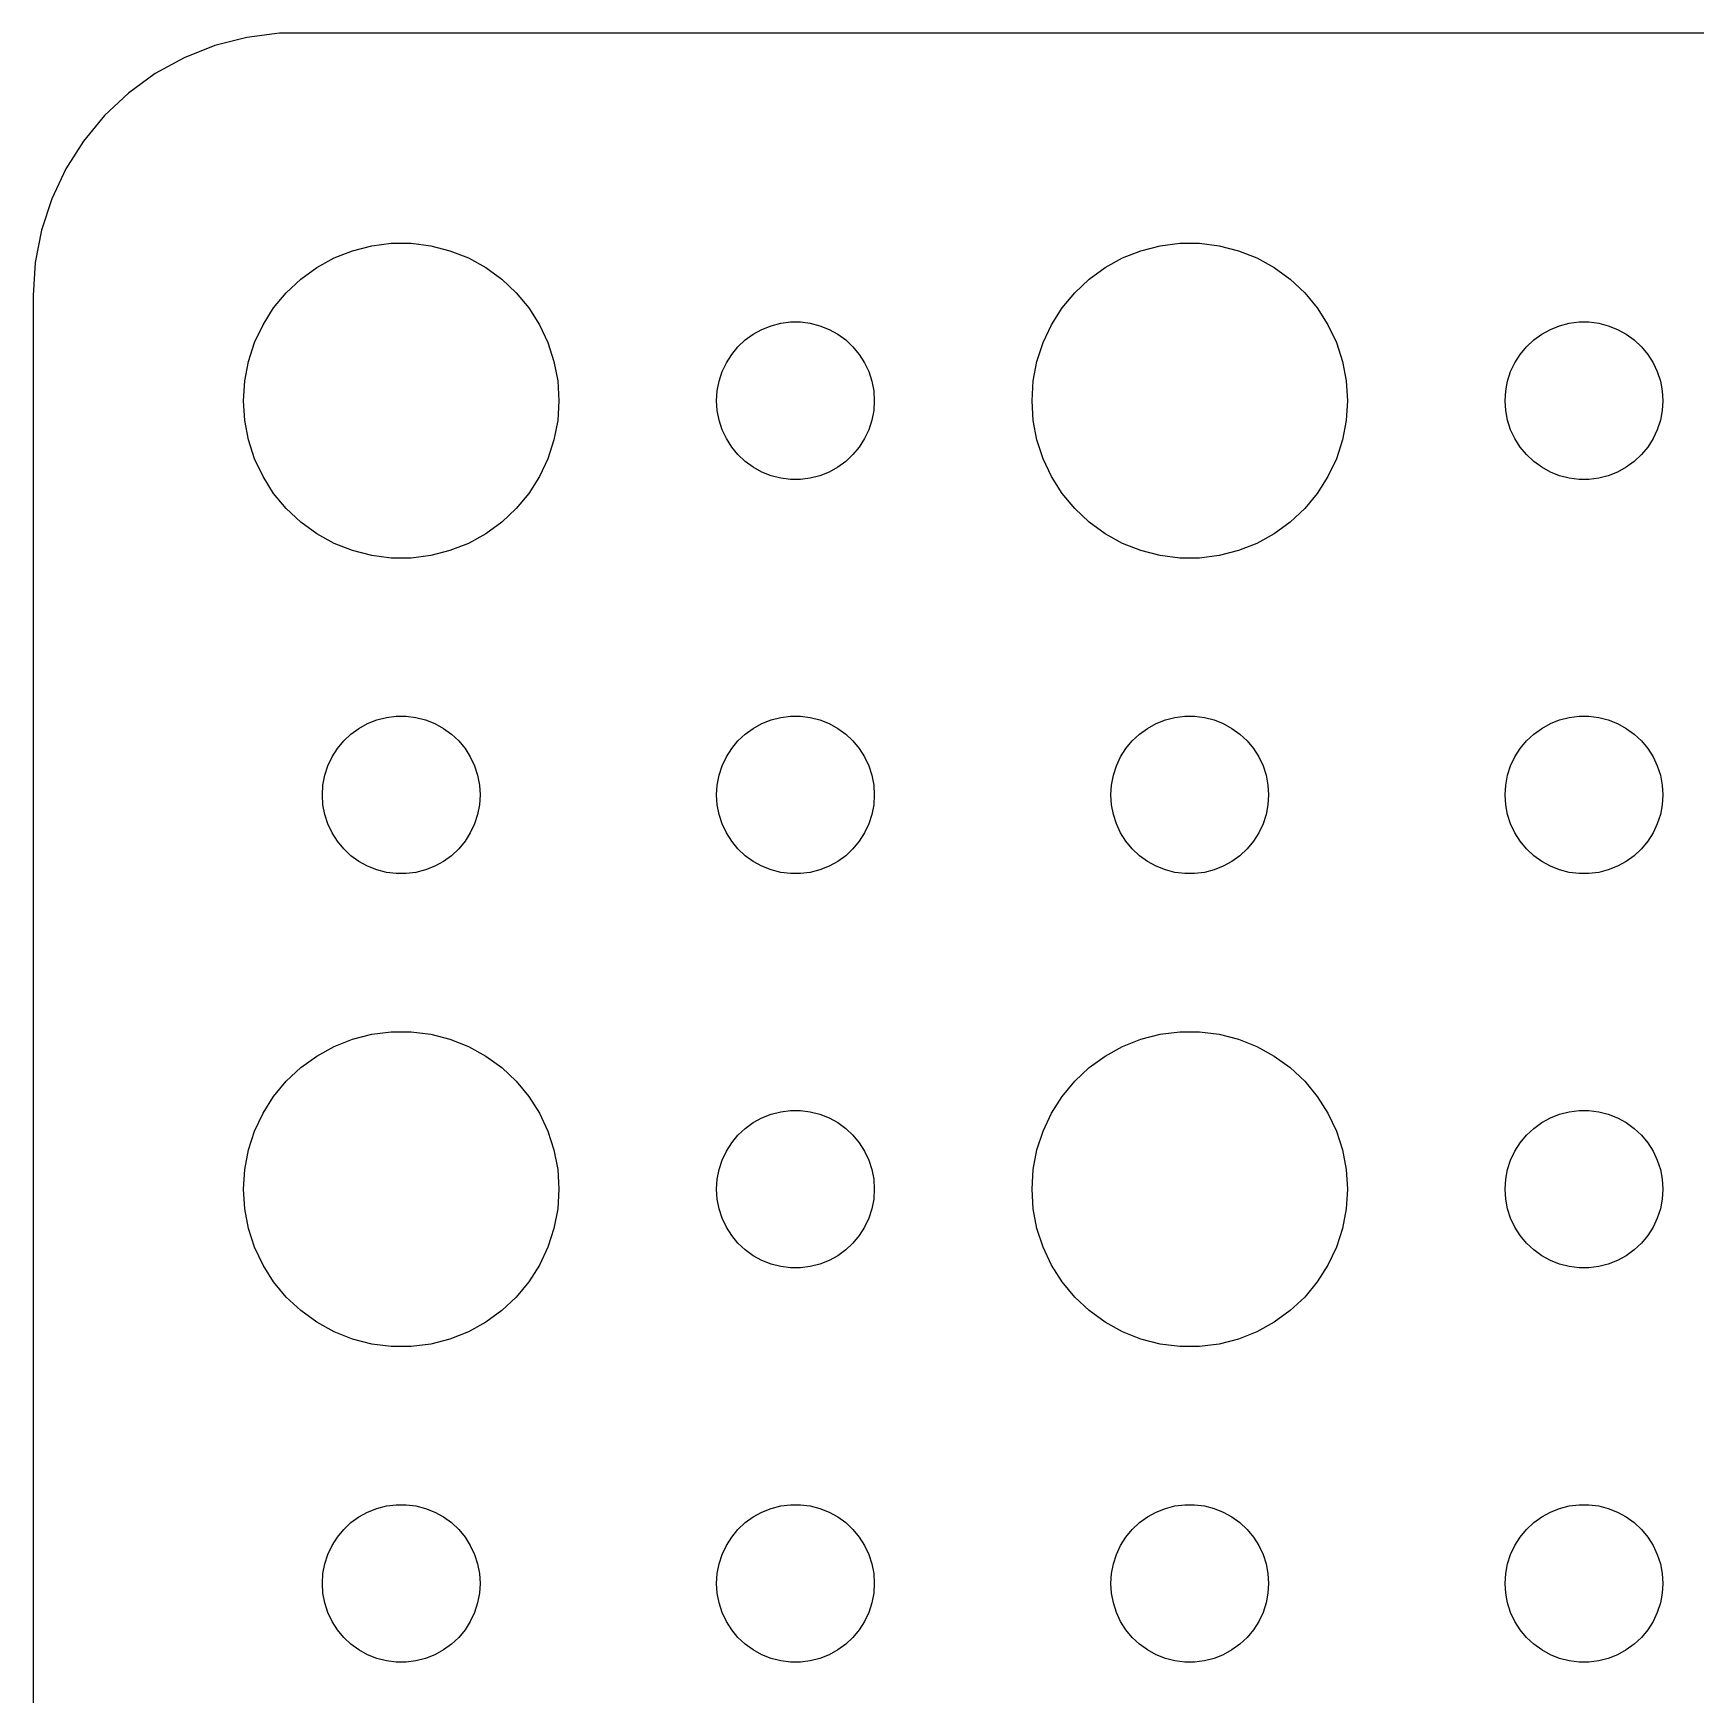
# Model space of a CAD drawing. Header units: metres. Extents: x -67 to 67, y -59 to 59.
# Drawn here: x -67 to -35.37, y 27.88 to 59.49 of the extents above; entities that cross this region are included whole.
import ezdxf

# ---------------------------------------------------------------- set-up
doc = ezdxf.new("R2010")
doc.units = ezdxf.units.M

msp = doc.modelspace()

# ---------------------------------------------------------------- linework, layer by layer
for p, q in [((-62.3139, 59.4901), (-62.9369, 59.4114)), ((62.3139, 59.4901), (-62.3139, 59.4901)), ((-63.5451, 59.2553), (-64.1289, 59.0241)), ((-62.9369, 59.4114), (-63.5451, 59.2553)), ((-64.1289, 59.0241), (-64.6791, 58.7216)), ((-64.6791, 58.7216), (-65.1871, 58.3526)), ((-65.1871, 58.3526), (-65.6448, 57.9227)), ((-65.6448, 57.9227), (-66.0451, 57.4389)), ((-66.0451, 57.4389), (-66.3815, 56.9088)), ((-66.3815, 56.9088), (-66.6489, 56.3406)), ((-66.6489, 56.3406), (-66.8429, 55.7434)), ((-66.8429, 55.7434), (-66.9606, 55.1267)), ((-61.2773, 55.2145), (-60.927, 55.3532)), ((-60.927, 55.3532), (-60.5621, 55.4469)), ((-60.5621, 55.4469), (-60.1884, 55.4941)), ((-60.1884, 55.4941), (-59.8116, 55.4941)), ((-59.8116, 55.4941), (-59.4379, 55.4469)), ((-59.4379, 55.4469), (-59.0729, 55.3532)), ((-59.0729, 55.3532), (-58.7227, 55.2145)), ((-46.2773, 55.2145), (-45.927, 55.3532)), ((-45.927, 55.3532), (-45.5621, 55.4469)), ((-45.5621, 55.4469), (-45.1884, 55.4941)), ((-45.1884, 55.4941), (-44.8116, 55.4941)), ((-44.8116, 55.4941), (-44.4379, 55.4469)), ((-44.4379, 55.4469), (-44.0729, 55.3532)), ((-44.0729, 55.3532), (-43.7227, 55.2145)), ((-66.9606, 55.1267), (-67, 54.5)), ((-61.9123, 54.8115), (-61.6075, 55.033)), ((-61.6075, 55.033), (-61.2773, 55.2145)), ((-58.7227, 55.2145), (-58.3925, 55.033)), ((-58.3925, 55.033), (-58.0877, 54.8115)), ((-46.9123, 54.8115), (-46.6075, 55.033)), ((-46.6075, 55.033), (-46.2773, 55.2145)), ((-43.7227, 55.2145), (-43.3925, 55.033)), ((-43.3925, 55.033), (-43.0877, 54.8115)), ((-62.1869, 54.5536), (-61.9123, 54.8115)), ((-58.0877, 54.8115), (-57.8131, 54.5536)), ((-47.1869, 54.5536), (-46.9123, 54.8115)), ((-43.0877, 54.8115), (-42.8131, 54.5536)), ((-67, 54.5), (-67, -54.5)), ((-62.427, 54.2634), (-62.1869, 54.5536)), ((-57.8131, 54.5536), (-57.5729, 54.2634)), ((-47.427, 54.2634), (-47.1869, 54.5536)), ((-42.8131, 54.5536), (-42.5729, 54.2634)), ((-62.6289, 53.9453), (-62.427, 54.2634)), ((-57.5729, 54.2634), (-57.3711, 53.9453)), ((-47.6289, 53.9453), (-47.427, 54.2634)), ((-42.5729, 54.2634), (-42.3711, 53.9453)), ((-62.7893, 53.6044), (-62.6289, 53.9453)), ((-57.3711, 53.9453), (-57.2107, 53.6044)), ((-53.4561, 53.6558), (-53.3037, 53.7665)), ((-53.3037, 53.7665), (-53.1387, 53.8572)), ((-53.1387, 53.8572), (-52.9635, 53.9266)), ((-52.9635, 53.9266), (-52.7811, 53.9734)), ((-52.7811, 53.9734), (-52.5942, 53.997)), ((-52.5942, 53.997), (-52.4058, 53.997)), ((-52.4058, 53.997), (-52.2189, 53.9734)), ((-52.2189, 53.9734), (-52.0365, 53.9266)), ((-52.0365, 53.9266), (-51.8613, 53.8572)), ((-51.8613, 53.8572), (-51.6963, 53.7665)), ((-51.6963, 53.7665), (-51.5439, 53.6558)), ((-47.7893, 53.6044), (-47.6289, 53.9453)), ((-42.3711, 53.9453), (-42.2107, 53.6044)), ((-38.4561, 53.6558), (-38.3037, 53.7665)), ((-38.3037, 53.7665), (-38.1387, 53.8572)), ((-38.1387, 53.8572), (-37.9635, 53.9266)), ((-37.9635, 53.9266), (-37.7811, 53.9734)), ((-37.7811, 53.9734), (-37.5942, 53.997)), ((-37.5942, 53.997), (-37.4058, 53.997)), ((-37.4058, 53.997), (-37.2189, 53.9734)), ((-37.2189, 53.9734), (-37.0365, 53.9266)), ((-37.0365, 53.9266), (-36.8613, 53.8572)), ((-36.8613, 53.8572), (-36.6963, 53.7665)), ((-36.6963, 53.7665), (-36.5439, 53.6558)), ((-62.9057, 53.2461), (-62.7893, 53.6044)), ((-57.2107, 53.6044), (-57.0942, 53.2461)), ((-53.7135, 53.3817), (-53.5934, 53.5268)), ((-53.5934, 53.5268), (-53.4561, 53.6558)), ((-51.5439, 53.6558), (-51.4065, 53.5268)), ((-51.4065, 53.5268), (-51.2865, 53.3817)), ((-47.9057, 53.2461), (-47.7893, 53.6044)), ((-42.2107, 53.6044), (-42.0942, 53.2461)), ((-38.7135, 53.3817), (-38.5934, 53.5268)), ((-38.5934, 53.5268), (-38.4561, 53.6558)), ((-36.5439, 53.6558), (-36.4065, 53.5268)), ((-36.4065, 53.5268), (-36.2865, 53.3817)), ((-62.9763, 52.876), (-62.9057, 53.2461)), ((-57.0942, 53.2461), (-57.0237, 52.876)), ((-53.8947, 53.0522), (-53.8145, 53.2226)), ((-53.8145, 53.2226), (-53.7135, 53.3817)), ((-51.2865, 53.3817), (-51.1855, 53.2226)), ((-51.1855, 53.2226), (-51.1053, 53.0522)), ((-47.9763, 52.876), (-47.9057, 53.2461)), ((-42.0942, 53.2461), (-42.0237, 52.876)), ((-38.8947, 53.0522), (-38.8145, 53.2226)), ((-38.8145, 53.2226), (-38.7135, 53.3817)), ((-36.2865, 53.3817), (-36.1855, 53.2226)), ((-36.1855, 53.2226), (-36.1053, 53.0522)), ((-63, 52.5), (-62.9763, 52.876)), ((-57.0237, 52.876), (-57, 52.5)), ((-53.9882, 52.688), (-53.9529, 52.873)), ((-53.9529, 52.873), (-53.8947, 53.0522)), ((-51.1053, 53.0522), (-51.0471, 52.873)), ((-51.0471, 52.873), (-51.0118, 52.688)), ((-48, 52.5), (-47.9763, 52.876)), ((-42.0237, 52.876), (-42, 52.5)), ((-38.9882, 52.688), (-38.9529, 52.873)), ((-38.9529, 52.873), (-38.8947, 53.0522)), ((-36.1053, 53.0522), (-36.0471, 52.873)), ((-36.0471, 52.873), (-36.0118, 52.688)), ((-54, 52.5), (-53.9882, 52.688)), ((-51.0118, 52.688), (-51, 52.5)), ((-39, 52.5), (-38.9882, 52.688)), ((-36.0118, 52.688), (-36, 52.5)), ((-62.9763, 52.124), (-63, 52.5)), ((-57, 52.5), (-57.0237, 52.124)), ((-53.9882, 52.312), (-54, 52.5)), ((-53.9529, 52.127), (-53.9882, 52.312)), ((-51.0118, 52.312), (-51.0471, 52.127)), ((-51, 52.5), (-51.0118, 52.312)), ((-47.9763, 52.124), (-48, 52.5)), ((-42, 52.5), (-42.0237, 52.124)), ((-38.9882, 52.312), (-39, 52.5)), ((-38.9529, 52.127), (-38.9882, 52.312)), ((-36.0118, 52.312), (-36.0471, 52.127)), ((-36, 52.5), (-36.0118, 52.312)), ((-62.9057, 51.7539), (-62.9763, 52.124)), ((-57.0237, 52.124), (-57.0942, 51.7539)), ((-53.8947, 51.9478), (-53.9529, 52.127)), ((-53.8145, 51.7774), (-53.8947, 51.9478)), ((-51.1053, 51.9478), (-51.1855, 51.7774)), ((-51.0471, 52.127), (-51.1053, 51.9478)), ((-47.9057, 51.7539), (-47.9763, 52.124)), ((-42.0237, 52.124), (-42.0942, 51.7539)), ((-38.8947, 51.9478), (-38.9529, 52.127)), ((-38.8145, 51.7774), (-38.8947, 51.9478)), ((-36.1053, 51.9478), (-36.1855, 51.7774)), ((-36.0471, 52.127), (-36.1053, 51.9478)), ((-62.7893, 51.3956), (-62.9057, 51.7539)), ((-57.0942, 51.7539), (-57.2107, 51.3956)), ((-53.7135, 51.6183), (-53.8145, 51.7774)), ((-53.5934, 51.4732), (-53.7135, 51.6183)), ((-51.2865, 51.6183), (-51.4065, 51.4732)), ((-51.1855, 51.7774), (-51.2865, 51.6183)), ((-47.7893, 51.3956), (-47.9057, 51.7539)), ((-42.0942, 51.7539), (-42.2107, 51.3956)), ((-38.7135, 51.6183), (-38.8145, 51.7774)), ((-38.5934, 51.4732), (-38.7135, 51.6183)), ((-36.2865, 51.6183), (-36.4065, 51.4732)), ((-36.1855, 51.7774), (-36.2865, 51.6183)), ((-62.6289, 51.0547), (-62.7893, 51.3956)), ((-57.2107, 51.3956), (-57.3711, 51.0547)), ((-53.4561, 51.3442), (-53.5934, 51.4732)), ((-53.3037, 51.2335), (-53.4561, 51.3442)), ((-51.5439, 51.3442), (-51.6963, 51.2335)), ((-51.4065, 51.4732), (-51.5439, 51.3442)), ((-47.6289, 51.0547), (-47.7893, 51.3956)), ((-42.2107, 51.3956), (-42.3711, 51.0547)), ((-38.4561, 51.3442), (-38.5934, 51.4732)), ((-38.3037, 51.2335), (-38.4561, 51.3442)), ((-36.5439, 51.3442), (-36.6963, 51.2335)), ((-36.4065, 51.4732), (-36.5439, 51.3442)), ((-62.427, 50.7366), (-62.6289, 51.0547)), ((-57.3711, 51.0547), (-57.5729, 50.7366)), ((-53.1387, 51.1428), (-53.3037, 51.2335)), ((-52.9635, 51.0734), (-53.1387, 51.1428)), ((-52.7811, 51.0266), (-52.9635, 51.0734)), ((-52.5942, 51.003), (-52.7811, 51.0266)), ((-52.4058, 51.003), (-52.5942, 51.003)), ((-52.2189, 51.0266), (-52.4058, 51.003)), ((-52.0365, 51.0734), (-52.2189, 51.0266)), ((-51.8613, 51.1428), (-52.0365, 51.0734)), ((-51.6963, 51.2335), (-51.8613, 51.1428)), ((-47.427, 50.7366), (-47.6289, 51.0547)), ((-42.3711, 51.0547), (-42.5729, 50.7366)), ((-38.1387, 51.1428), (-38.3037, 51.2335)), ((-37.9635, 51.0734), (-38.1387, 51.1428)), ((-37.7811, 51.0266), (-37.9635, 51.0734)), ((-37.5942, 51.003), (-37.7811, 51.0266)), ((-37.4058, 51.003), (-37.5942, 51.003)), ((-37.2189, 51.0266), (-37.4058, 51.003)), ((-37.0365, 51.0734), (-37.2189, 51.0266)), ((-36.8613, 51.1428), (-37.0365, 51.0734)), ((-36.6963, 51.2335), (-36.8613, 51.1428)), ((-62.1869, 50.4464), (-62.427, 50.7366)), ((-57.5729, 50.7366), (-57.8131, 50.4464)), ((-47.1869, 50.4464), (-47.427, 50.7366)), ((-42.5729, 50.7366), (-42.8131, 50.4464)), ((-61.9123, 50.1885), (-62.1869, 50.4464)), ((-57.8131, 50.4464), (-58.0877, 50.1885)), ((-46.9123, 50.1885), (-47.1869, 50.4464)), ((-42.8131, 50.4464), (-43.0877, 50.1885)), ((-61.6075, 49.967), (-61.9123, 50.1885)), ((-58.0877, 50.1885), (-58.3925, 49.967)), ((-46.6075, 49.967), (-46.9123, 50.1885)), ((-43.0877, 50.1885), (-43.3925, 49.967)), ((-61.2773, 49.7855), (-61.6075, 49.967)), ((-60.927, 49.6468), (-61.2773, 49.7855)), ((-58.7227, 49.7855), (-59.0729, 49.6468)), ((-58.3925, 49.967), (-58.7227, 49.7855)), ((-46.2773, 49.7855), (-46.6075, 49.967)), ((-45.927, 49.6468), (-46.2773, 49.7855)), ((-43.7227, 49.7855), (-44.0729, 49.6468)), ((-43.3925, 49.967), (-43.7227, 49.7855)), ((-60.5621, 49.5531), (-60.927, 49.6468)), ((-60.1884, 49.5059), (-60.5621, 49.5531)), ((-59.8116, 49.5059), (-60.1884, 49.5059)), ((-59.4379, 49.5531), (-59.8116, 49.5059)), ((-59.0729, 49.6468), (-59.4379, 49.5531)), ((-45.5621, 49.5531), (-45.927, 49.6468)), ((-45.1884, 49.5059), (-45.5621, 49.5531)), ((-44.8116, 49.5059), (-45.1884, 49.5059)), ((-44.4379, 49.5531), (-44.8116, 49.5059)), ((-44.0729, 49.6468), (-44.4379, 49.5531)), ((-60.2811, 46.4734), (-60.0942, 46.497)), ((-60.0942, 46.497), (-59.9058, 46.497)), ((-59.9058, 46.497), (-59.7189, 46.4734)), ((-52.7811, 46.4734), (-52.5942, 46.497)), ((-52.5942, 46.497), (-52.4058, 46.497)), ((-52.4058, 46.497), (-52.2189, 46.4734)), ((-45.2811, 46.4734), (-45.0942, 46.497)), ((-45.0942, 46.497), (-44.9058, 46.497)), ((-44.9058, 46.497), (-44.7189, 46.4734)), ((-37.7811, 46.4734), (-37.5942, 46.497)), ((-37.5942, 46.497), (-37.4058, 46.497)), ((-37.4058, 46.497), (-37.2189, 46.4734)), ((-60.9561, 46.1558), (-60.8037, 46.2665)), ((-60.8037, 46.2665), (-60.6387, 46.3572)), ((-60.6387, 46.3572), (-60.4635, 46.4266)), ((-60.4635, 46.4266), (-60.2811, 46.4734)), ((-59.7189, 46.4734), (-59.5365, 46.4266)), ((-59.5365, 46.4266), (-59.3613, 46.3572)), ((-59.3613, 46.3572), (-59.1963, 46.2665)), ((-59.1963, 46.2665), (-59.0439, 46.1558)), ((-53.4561, 46.1558), (-53.3037, 46.2665)), ((-53.3037, 46.2665), (-53.1387, 46.3572)), ((-53.1387, 46.3572), (-52.9635, 46.4266)), ((-52.9635, 46.4266), (-52.7811, 46.4734)), ((-52.2189, 46.4734), (-52.0365, 46.4266)), ((-52.0365, 46.4266), (-51.8613, 46.3572)), ((-51.8613, 46.3572), (-51.6963, 46.2665)), ((-51.6963, 46.2665), (-51.5439, 46.1558)), ((-45.9561, 46.1558), (-45.8037, 46.2665)), ((-45.8037, 46.2665), (-45.6387, 46.3572)), ((-45.6387, 46.3572), (-45.4635, 46.4266)), ((-45.4635, 46.4266), (-45.2811, 46.4734)), ((-44.7189, 46.4734), (-44.5365, 46.4266)), ((-44.5365, 46.4266), (-44.3613, 46.3572)), ((-44.3613, 46.3572), (-44.1963, 46.2665)), ((-44.1963, 46.2665), (-44.0439, 46.1558)), ((-38.4561, 46.1558), (-38.3037, 46.2665)), ((-38.3037, 46.2665), (-38.1387, 46.3572)), ((-38.1387, 46.3572), (-37.9635, 46.4266)), ((-37.9635, 46.4266), (-37.7811, 46.4734)), ((-37.2189, 46.4734), (-37.0365, 46.4266)), ((-37.0365, 46.4266), (-36.8613, 46.3572)), ((-36.8613, 46.3572), (-36.6963, 46.2665)), ((-36.6963, 46.2665), (-36.5439, 46.1558)), ((-61.3145, 45.7226), (-61.2135, 45.8817)), ((-61.2135, 45.8817), (-61.0934, 46.0268)), ((-61.0934, 46.0268), (-60.9561, 46.1558)), ((-59.0439, 46.1558), (-58.9065, 46.0268)), ((-58.9065, 46.0268), (-58.7865, 45.8817)), ((-58.7865, 45.8817), (-58.6855, 45.7226)), ((-53.8145, 45.7226), (-53.7135, 45.8817)), ((-53.7135, 45.8817), (-53.5934, 46.0268)), ((-53.5934, 46.0268), (-53.4561, 46.1558)), ((-51.5439, 46.1558), (-51.4065, 46.0268)), ((-51.4065, 46.0268), (-51.2865, 45.8817)), ((-51.2865, 45.8817), (-51.1855, 45.7226)), ((-46.3145, 45.7226), (-46.2135, 45.8817)), ((-46.2135, 45.8817), (-46.0934, 46.0268)), ((-46.0934, 46.0268), (-45.9561, 46.1558)), ((-44.0439, 46.1558), (-43.9065, 46.0268)), ((-43.9065, 46.0268), (-43.7865, 45.8817)), ((-43.7865, 45.8817), (-43.6855, 45.7226)), ((-38.8145, 45.7226), (-38.7135, 45.8817)), ((-38.7135, 45.8817), (-38.5934, 46.0268)), ((-38.5934, 46.0268), (-38.4561, 46.1558)), ((-36.5439, 46.1558), (-36.4065, 46.0268)), ((-36.4065, 46.0268), (-36.2865, 45.8817)), ((-36.2865, 45.8817), (-36.1855, 45.7226)), ((-61.4529, 45.373), (-61.3947, 45.5522)), ((-61.3947, 45.5522), (-61.3145, 45.7226)), ((-58.6855, 45.7226), (-58.6053, 45.5522)), ((-58.6053, 45.5522), (-58.5471, 45.373)), ((-53.9529, 45.373), (-53.8947, 45.5522)), ((-53.8947, 45.5522), (-53.8145, 45.7226)), ((-51.1855, 45.7226), (-51.1053, 45.5522)), ((-51.1053, 45.5522), (-51.0471, 45.373)), ((-46.4529, 45.373), (-46.3947, 45.5522)), ((-46.3947, 45.5522), (-46.3145, 45.7226)), ((-43.6855, 45.7226), (-43.6053, 45.5522)), ((-43.6053, 45.5522), (-43.5471, 45.373)), ((-38.9529, 45.373), (-38.8947, 45.5522)), ((-38.8947, 45.5522), (-38.8145, 45.7226)), ((-36.1855, 45.7226), (-36.1053, 45.5522)), ((-36.1053, 45.5522), (-36.0471, 45.373)), ((-61.4882, 45.188), (-61.4529, 45.373)), ((-58.5471, 45.373), (-58.5118, 45.188)), ((-53.9882, 45.188), (-53.9529, 45.373)), ((-51.0471, 45.373), (-51.0118, 45.188)), ((-46.4882, 45.188), (-46.4529, 45.373)), ((-43.5471, 45.373), (-43.5118, 45.188)), ((-38.9882, 45.188), (-38.9529, 45.373)), ((-36.0471, 45.373), (-36.0118, 45.188)), ((-61.5, 45), (-61.4882, 45.188)), ((-61.4882, 44.812), (-61.5, 45)), ((-58.5118, 45.188), (-58.5, 45)), ((-58.5, 45), (-58.5118, 44.812)), ((-54, 45), (-53.9882, 45.188)), ((-53.9882, 44.812), (-54, 45)), ((-51.0118, 45.188), (-51, 45)), ((-51, 45), (-51.0118, 44.812)), ((-46.5, 45), (-46.4882, 45.188)), ((-46.4882, 44.812), (-46.5, 45)), ((-43.5118, 45.188), (-43.5, 45)), ((-43.5, 45), (-43.5118, 44.812)), ((-39, 45), (-38.9882, 45.188)), ((-38.9882, 44.812), (-39, 45)), ((-36.0118, 45.188), (-36, 45)), ((-36, 45), (-36.0118, 44.812)), ((-61.4529, 44.627), (-61.4882, 44.812)), ((-61.3947, 44.4478), (-61.4529, 44.627)), ((-58.5471, 44.627), (-58.6053, 44.4478)), ((-58.5118, 44.812), (-58.5471, 44.627)), ((-53.9529, 44.627), (-53.9882, 44.812)), ((-53.8947, 44.4478), (-53.9529, 44.627)), ((-51.0471, 44.627), (-51.1053, 44.4478)), ((-51.0118, 44.812), (-51.0471, 44.627)), ((-46.4529, 44.627), (-46.4882, 44.812)), ((-46.3947, 44.4478), (-46.4529, 44.627)), ((-43.5471, 44.627), (-43.6053, 44.4478)), ((-43.5118, 44.812), (-43.5471, 44.627)), ((-38.9529, 44.627), (-38.9882, 44.812)), ((-38.8947, 44.4478), (-38.9529, 44.627)), ((-36.0471, 44.627), (-36.1053, 44.4478)), ((-36.0118, 44.812), (-36.0471, 44.627)), ((-61.3145, 44.2774), (-61.3947, 44.4478)), ((-61.2135, 44.1183), (-61.3145, 44.2774)), ((-58.6855, 44.2774), (-58.7865, 44.1183)), ((-58.6053, 44.4478), (-58.6855, 44.2774)), ((-53.8145, 44.2774), (-53.8947, 44.4478)), ((-53.7135, 44.1183), (-53.8145, 44.2774)), ((-51.1855, 44.2774), (-51.2865, 44.1183)), ((-51.1053, 44.4478), (-51.1855, 44.2774)), ((-46.3145, 44.2774), (-46.3947, 44.4478)), ((-46.2135, 44.1183), (-46.3145, 44.2774)), ((-43.6855, 44.2774), (-43.7865, 44.1183)), ((-43.6053, 44.4478), (-43.6855, 44.2774)), ((-38.8145, 44.2774), (-38.8947, 44.4478)), ((-38.7135, 44.1183), (-38.8145, 44.2774)), ((-36.1855, 44.2774), (-36.2865, 44.1183)), ((-36.1053, 44.4478), (-36.1855, 44.2774)), ((-61.0934, 43.9732), (-61.2135, 44.1183)), ((-60.9561, 43.8442), (-61.0934, 43.9732)), ((-58.9065, 43.9732), (-59.0439, 43.8442)), ((-58.7865, 44.1183), (-58.9065, 43.9732)), ((-53.5934, 43.9732), (-53.7135, 44.1183)), ((-53.4561, 43.8442), (-53.5934, 43.9732)), ((-51.4065, 43.9732), (-51.5439, 43.8442)), ((-51.2865, 44.1183), (-51.4065, 43.9732)), ((-46.0934, 43.9732), (-46.2135, 44.1183)), ((-45.9561, 43.8442), (-46.0934, 43.9732)), ((-43.9065, 43.9732), (-44.0439, 43.8442)), ((-43.7865, 44.1183), (-43.9065, 43.9732)), ((-38.5934, 43.9732), (-38.7135, 44.1183)), ((-38.4561, 43.8442), (-38.5934, 43.9732)), ((-36.4065, 43.9732), (-36.5439, 43.8442)), ((-36.2865, 44.1183), (-36.4065, 43.9732)), ((-60.8037, 43.7335), (-60.9561, 43.8442)), ((-60.6387, 43.6428), (-60.8037, 43.7335)), ((-59.1963, 43.7335), (-59.3613, 43.6428)), ((-59.0439, 43.8442), (-59.1963, 43.7335)), ((-53.3037, 43.7335), (-53.4561, 43.8442)), ((-53.1387, 43.6428), (-53.3037, 43.7335)), ((-51.6963, 43.7335), (-51.8613, 43.6428)), ((-51.5439, 43.8442), (-51.6963, 43.7335)), ((-45.8037, 43.7335), (-45.9561, 43.8442)), ((-45.6387, 43.6428), (-45.8037, 43.7335)), ((-44.1963, 43.7335), (-44.3613, 43.6428)), ((-44.0439, 43.8442), (-44.1963, 43.7335)), ((-38.3037, 43.7335), (-38.4561, 43.8442)), ((-38.1387, 43.6428), (-38.3037, 43.7335)), ((-36.6963, 43.7335), (-36.8613, 43.6428)), ((-36.5439, 43.8442), (-36.6963, 43.7335)), ((-60.4635, 43.5734), (-60.6387, 43.6428)), ((-60.2811, 43.5266), (-60.4635, 43.5734)), ((-60.0942, 43.503), (-60.2811, 43.5266)), ((-59.9058, 43.503), (-60.0942, 43.503)), ((-59.7189, 43.5266), (-59.9058, 43.503)), ((-59.5365, 43.5734), (-59.7189, 43.5266)), ((-59.3613, 43.6428), (-59.5365, 43.5734)), ((-52.9635, 43.5734), (-53.1387, 43.6428)), ((-52.7811, 43.5266), (-52.9635, 43.5734)), ((-52.5942, 43.503), (-52.7811, 43.5266)), ((-52.4058, 43.503), (-52.5942, 43.503)), ((-52.2189, 43.5266), (-52.4058, 43.503)), ((-52.0365, 43.5734), (-52.2189, 43.5266)), ((-51.8613, 43.6428), (-52.0365, 43.5734)), ((-45.4635, 43.5734), (-45.6387, 43.6428)), ((-45.2811, 43.5266), (-45.4635, 43.5734)), ((-45.0942, 43.503), (-45.2811, 43.5266)), ((-44.9058, 43.503), (-45.0942, 43.503)), ((-44.7189, 43.5266), (-44.9058, 43.503)), ((-44.5365, 43.5734), (-44.7189, 43.5266)), ((-44.3613, 43.6428), (-44.5365, 43.5734)), ((-37.9635, 43.5734), (-38.1387, 43.6428)), ((-37.7811, 43.5266), (-37.9635, 43.5734)), ((-37.5942, 43.503), (-37.7811, 43.5266)), ((-37.4058, 43.503), (-37.5942, 43.503)), ((-37.2189, 43.5266), (-37.4058, 43.503)), ((-37.0365, 43.5734), (-37.2189, 43.5266)), ((-36.8613, 43.6428), (-37.0365, 43.5734)), ((-60.5621, 40.4469), (-60.1884, 40.4941)), ((-60.1884, 40.4941), (-59.8116, 40.4941)), ((-59.8116, 40.4941), (-59.4379, 40.4469)), ((-45.5621, 40.4469), (-45.1884, 40.4941)), ((-45.1884, 40.4941), (-44.8116, 40.4941)), ((-44.8116, 40.4941), (-44.4379, 40.4469)), ((-61.6075, 40.033), (-61.2773, 40.2145)), ((-61.2773, 40.2145), (-60.927, 40.3532)), ((-60.927, 40.3532), (-60.5621, 40.4469)), ((-59.4379, 40.4469), (-59.0729, 40.3532)), ((-59.0729, 40.3532), (-58.7227, 40.2145)), ((-58.7227, 40.2145), (-58.3925, 40.033)), ((-46.6075, 40.033), (-46.2773, 40.2145)), ((-46.2773, 40.2145), (-45.927, 40.3532)), ((-45.927, 40.3532), (-45.5621, 40.4469)), ((-44.4379, 40.4469), (-44.0729, 40.3532)), ((-44.0729, 40.3532), (-43.7227, 40.2145)), ((-43.7227, 40.2145), (-43.3925, 40.033)), ((-61.9123, 39.8115), (-61.6075, 40.033)), ((-58.3925, 40.033), (-58.0877, 39.8115)), ((-46.9123, 39.8115), (-46.6075, 40.033)), ((-43.3925, 40.033), (-43.0877, 39.8115)), ((-62.427, 39.2634), (-62.1869, 39.5536)), ((-62.1869, 39.5536), (-61.9123, 39.8115)), ((-58.0877, 39.8115), (-57.8131, 39.5536)), ((-57.8131, 39.5536), (-57.5729, 39.2634)), ((-47.427, 39.2634), (-47.1869, 39.5536)), ((-47.1869, 39.5536), (-46.9123, 39.8115)), ((-43.0877, 39.8115), (-42.8131, 39.5536)), ((-42.8131, 39.5536), (-42.5729, 39.2634)), ((-62.6289, 38.9453), (-62.427, 39.2634)), ((-57.5729, 39.2634), (-57.3711, 38.9453)), ((-47.6289, 38.9453), (-47.427, 39.2634)), ((-42.5729, 39.2634), (-42.3711, 38.9453)), ((-62.7893, 38.6044), (-62.6289, 38.9453)), ((-57.3711, 38.9453), (-57.2107, 38.6044)), ((-53.1387, 38.8572), (-52.9635, 38.9266)), ((-52.9635, 38.9266), (-52.7811, 38.9734)), ((-52.7811, 38.9734), (-52.5942, 38.997)), ((-52.5942, 38.997), (-52.4058, 38.997)), ((-52.4058, 38.997), (-52.2189, 38.9734)), ((-52.2189, 38.9734), (-52.0365, 38.9266)), ((-52.0365, 38.9266), (-51.8613, 38.8572)), ((-47.7893, 38.6044), (-47.6289, 38.9453)), ((-42.3711, 38.9453), (-42.2107, 38.6044)), ((-38.1387, 38.8572), (-37.9635, 38.9266)), ((-37.9635, 38.9266), (-37.7811, 38.9734)), ((-37.7811, 38.9734), (-37.5942, 38.997)), ((-37.5942, 38.997), (-37.4058, 38.997)), ((-37.4058, 38.997), (-37.2189, 38.9734)), ((-37.2189, 38.9734), (-37.0365, 38.9266)), ((-37.0365, 38.9266), (-36.8613, 38.8572)), ((-62.9057, 38.2461), (-62.7893, 38.6044)), ((-57.2107, 38.6044), (-57.0942, 38.2461)), ((-53.5934, 38.5268), (-53.4561, 38.6558)), ((-53.4561, 38.6558), (-53.3037, 38.7665)), ((-53.3037, 38.7665), (-53.1387, 38.8572)), ((-51.8613, 38.8572), (-51.6963, 38.7665)), ((-51.6963, 38.7665), (-51.5439, 38.6558)), ((-51.5439, 38.6558), (-51.4065, 38.5268)), ((-47.9057, 38.2461), (-47.7893, 38.6044)), ((-42.2107, 38.6044), (-42.0942, 38.2461)), ((-38.5934, 38.5268), (-38.4561, 38.6558)), ((-38.4561, 38.6558), (-38.3037, 38.7665)), ((-38.3037, 38.7665), (-38.1387, 38.8572)), ((-36.8613, 38.8572), (-36.6963, 38.7665)), ((-36.6963, 38.7665), (-36.5439, 38.6558)), ((-36.5439, 38.6558), (-36.4065, 38.5268)), ((-53.8145, 38.2226), (-53.7135, 38.3817)), ((-53.7135, 38.3817), (-53.5934, 38.5268)), ((-51.4065, 38.5268), (-51.2865, 38.3817)), ((-51.2865, 38.3817), (-51.1855, 38.2226)), ((-38.8145, 38.2226), (-38.7135, 38.3817)), ((-38.7135, 38.3817), (-38.5934, 38.5268)), ((-36.4065, 38.5268), (-36.2865, 38.3817)), ((-36.2865, 38.3817), (-36.1855, 38.2226)), ((-62.9763, 37.876), (-62.9057, 38.2461)), ((-57.0942, 38.2461), (-57.0237, 37.876)), ((-53.9529, 37.873), (-53.8947, 38.0522)), ((-53.8947, 38.0522), (-53.8145, 38.2226)), ((-51.1855, 38.2226), (-51.1053, 38.0522)), ((-51.1053, 38.0522), (-51.0471, 37.873)), ((-47.9763, 37.876), (-47.9057, 38.2461)), ((-42.0942, 38.2461), (-42.0237, 37.876)), ((-38.9529, 37.873), (-38.8947, 38.0522)), ((-38.8947, 38.0522), (-38.8145, 38.2226)), ((-36.1855, 38.2226), (-36.1053, 38.0522)), ((-36.1053, 38.0522), (-36.0471, 37.873)), ((-63, 37.5), (-62.9763, 37.876)), ((-57.0237, 37.876), (-57, 37.5)), ((-54, 37.5), (-53.9882, 37.688)), ((-53.9882, 37.688), (-53.9529, 37.873)), ((-51.0471, 37.873), (-51.0118, 37.688)), ((-51.0118, 37.688), (-51, 37.5)), ((-48, 37.5), (-47.9763, 37.876)), ((-42.0237, 37.876), (-42, 37.5)), ((-39, 37.5), (-38.9882, 37.688)), ((-38.9882, 37.688), (-38.9529, 37.873)), ((-36.0471, 37.873), (-36.0118, 37.688)), ((-36.0118, 37.688), (-36, 37.5)), ((-62.9763, 37.124), (-63, 37.5)), ((-57, 37.5), (-57.0237, 37.124)), ((-53.9882, 37.312), (-54, 37.5)), ((-51, 37.5), (-51.0118, 37.312)), ((-47.9763, 37.124), (-48, 37.5)), ((-42, 37.5), (-42.0237, 37.124)), ((-38.9882, 37.312), (-39, 37.5)), ((-36, 37.5), (-36.0118, 37.312)), ((-62.9057, 36.7539), (-62.9763, 37.124)), ((-57.0237, 37.124), (-57.0942, 36.7539)), ((-53.9529, 37.127), (-53.9882, 37.312)), ((-53.8947, 36.9478), (-53.9529, 37.127)), ((-51.0471, 37.127), (-51.1053, 36.9478)), ((-51.0118, 37.312), (-51.0471, 37.127)), ((-47.9057, 36.7539), (-47.9763, 37.124)), ((-42.0237, 37.124), (-42.0942, 36.7539)), ((-38.9529, 37.127), (-38.9882, 37.312)), ((-38.8947, 36.9478), (-38.9529, 37.127)), ((-36.0471, 37.127), (-36.1053, 36.9478)), ((-36.0118, 37.312), (-36.0471, 37.127)), ((-62.7893, 36.3956), (-62.9057, 36.7539)), ((-57.0942, 36.7539), (-57.2107, 36.3956)), ((-53.8145, 36.7774), (-53.8947, 36.9478)), ((-53.7135, 36.6183), (-53.8145, 36.7774)), ((-51.1855, 36.7774), (-51.2865, 36.6183)), ((-51.1053, 36.9478), (-51.1855, 36.7774)), ((-47.7893, 36.3956), (-47.9057, 36.7539)), ((-42.0942, 36.7539), (-42.2107, 36.3956)), ((-38.8145, 36.7774), (-38.8947, 36.9478)), ((-38.7135, 36.6183), (-38.8145, 36.7774)), ((-36.1855, 36.7774), (-36.2865, 36.6183)), ((-36.1053, 36.9478), (-36.1855, 36.7774)), ((-62.6289, 36.0547), (-62.7893, 36.3956)), ((-57.2107, 36.3956), (-57.3711, 36.0547)), ((-53.5934, 36.4732), (-53.7135, 36.6183)), ((-53.4561, 36.3442), (-53.5934, 36.4732)), ((-51.4065, 36.4732), (-51.5439, 36.3442)), ((-51.2865, 36.6183), (-51.4065, 36.4732)), ((-47.6289, 36.0547), (-47.7893, 36.3956)), ((-42.2107, 36.3956), (-42.3711, 36.0547)), ((-38.5934, 36.4732), (-38.7135, 36.6183)), ((-38.4561, 36.3442), (-38.5934, 36.4732)), ((-36.4065, 36.4732), (-36.5439, 36.3442)), ((-36.2865, 36.6183), (-36.4065, 36.4732)), ((-62.427, 35.7366), (-62.6289, 36.0547)), ((-57.3711, 36.0547), (-57.5729, 35.7366)), ((-53.3037, 36.2335), (-53.4561, 36.3442)), ((-53.1387, 36.1428), (-53.3037, 36.2335)), ((-52.9635, 36.0734), (-53.1387, 36.1428)), ((-52.7811, 36.0266), (-52.9635, 36.0734)), ((-52.0365, 36.0734), (-52.2189, 36.0266)), ((-51.8613, 36.1428), (-52.0365, 36.0734)), ((-51.6963, 36.2335), (-51.8613, 36.1428)), ((-51.5439, 36.3442), (-51.6963, 36.2335)), ((-47.427, 35.7366), (-47.6289, 36.0547)), ((-42.3711, 36.0547), (-42.5729, 35.7366)), ((-38.3037, 36.2335), (-38.4561, 36.3442)), ((-38.1387, 36.1428), (-38.3037, 36.2335)), ((-37.9635, 36.0734), (-38.1387, 36.1428)), ((-37.7811, 36.0266), (-37.9635, 36.0734)), ((-37.0365, 36.0734), (-37.2189, 36.0266)), ((-36.8613, 36.1428), (-37.0365, 36.0734)), ((-36.6963, 36.2335), (-36.8613, 36.1428)), ((-36.5439, 36.3442), (-36.6963, 36.2335)), ((-52.5942, 36.003), (-52.7811, 36.0266)), ((-52.4058, 36.003), (-52.5942, 36.003)), ((-52.2189, 36.0266), (-52.4058, 36.003)), ((-37.5942, 36.003), (-37.7811, 36.0266)), ((-37.4058, 36.003), (-37.5942, 36.003)), ((-37.2189, 36.0266), (-37.4058, 36.003)), ((-62.1869, 35.4464), (-62.427, 35.7366)), ((-61.9123, 35.1885), (-62.1869, 35.4464)), ((-57.8131, 35.4464), (-58.0877, 35.1885)), ((-57.5729, 35.7366), (-57.8131, 35.4464)), ((-47.1869, 35.4464), (-47.427, 35.7366)), ((-46.9123, 35.1885), (-47.1869, 35.4464)), ((-42.8131, 35.4464), (-43.0877, 35.1885)), ((-42.5729, 35.7366), (-42.8131, 35.4464)), ((-61.6075, 34.967), (-61.9123, 35.1885)), ((-58.0877, 35.1885), (-58.3925, 34.967)), ((-46.6075, 34.967), (-46.9123, 35.1885)), ((-43.0877, 35.1885), (-43.3925, 34.967)), ((-61.2773, 34.7855), (-61.6075, 34.967)), ((-58.3925, 34.967), (-58.7227, 34.7855)), ((-46.2773, 34.7855), (-46.6075, 34.967)), ((-43.3925, 34.967), (-43.7227, 34.7855)), ((-60.927, 34.6468), (-61.2773, 34.7855)), ((-60.5621, 34.5531), (-60.927, 34.6468)), ((-60.1884, 34.5059), (-60.5621, 34.5531)), ((-59.8116, 34.5059), (-60.1884, 34.5059)), ((-59.4379, 34.5531), (-59.8116, 34.5059)), ((-59.0729, 34.6468), (-59.4379, 34.5531)), ((-58.7227, 34.7855), (-59.0729, 34.6468)), ((-45.927, 34.6468), (-46.2773, 34.7855)), ((-45.5621, 34.5531), (-45.927, 34.6468)), ((-45.1884, 34.5059), (-45.5621, 34.5531)), ((-44.8116, 34.5059), (-45.1884, 34.5059)), ((-44.4379, 34.5531), (-44.8116, 34.5059)), ((-44.0729, 34.6468), (-44.4379, 34.5531)), ((-43.7227, 34.7855), (-44.0729, 34.6468)), ((-60.8037, 31.2665), (-60.6387, 31.3572)), ((-60.6387, 31.3572), (-60.4635, 31.4266)), ((-60.4635, 31.4266), (-60.2811, 31.4734)), ((-60.2811, 31.4734), (-60.0942, 31.497)), ((-60.0942, 31.497), (-59.9058, 31.497)), ((-59.9058, 31.497), (-59.7189, 31.4734)), ((-59.7189, 31.4734), (-59.5365, 31.4266)), ((-59.5365, 31.4266), (-59.3613, 31.3572)), ((-59.3613, 31.3572), (-59.1963, 31.2665)), ((-53.3037, 31.2665), (-53.1387, 31.3572)), ((-53.1387, 31.3572), (-52.9635, 31.4266)), ((-52.9635, 31.4266), (-52.7811, 31.4734)), ((-52.7811, 31.4734), (-52.5942, 31.497)), ((-52.5942, 31.497), (-52.4058, 31.497)), ((-52.4058, 31.497), (-52.2189, 31.4734)), ((-52.2189, 31.4734), (-52.0365, 31.4266)), ((-52.0365, 31.4266), (-51.8613, 31.3572)), ((-51.8613, 31.3572), (-51.6963, 31.2665)), ((-45.8037, 31.2665), (-45.6387, 31.3572)), ((-45.6387, 31.3572), (-45.4635, 31.4266)), ((-45.4635, 31.4266), (-45.2811, 31.4734)), ((-45.2811, 31.4734), (-45.0942, 31.497)), ((-45.0942, 31.497), (-44.9058, 31.497)), ((-44.9058, 31.497), (-44.7189, 31.4734)), ((-44.7189, 31.4734), (-44.5365, 31.4266)), ((-44.5365, 31.4266), (-44.3613, 31.3572)), ((-44.3613, 31.3572), (-44.1963, 31.2665)), ((-38.3037, 31.2665), (-38.1387, 31.3572)), ((-38.1387, 31.3572), (-37.9635, 31.4266)), ((-37.9635, 31.4266), (-37.7811, 31.4734)), ((-37.7811, 31.4734), (-37.5942, 31.497)), ((-37.5942, 31.497), (-37.4058, 31.497)), ((-37.4058, 31.497), (-37.2189, 31.4734)), ((-37.2189, 31.4734), (-37.0365, 31.4266)), ((-37.0365, 31.4266), (-36.8613, 31.3572)), ((-36.8613, 31.3572), (-36.6963, 31.2665)), ((-61.2135, 30.8817), (-61.0934, 31.0268)), ((-61.0934, 31.0268), (-60.9561, 31.1558)), ((-60.9561, 31.1558), (-60.8037, 31.2665)), ((-59.1963, 31.2665), (-59.0439, 31.1558)), ((-59.0439, 31.1558), (-58.9065, 31.0268)), ((-58.9065, 31.0268), (-58.7865, 30.8817)), ((-53.7135, 30.8817), (-53.5934, 31.0268)), ((-53.5934, 31.0268), (-53.4561, 31.1558)), ((-53.4561, 31.1558), (-53.3037, 31.2665)), ((-51.6963, 31.2665), (-51.5439, 31.1558)), ((-51.5439, 31.1558), (-51.4065, 31.0268)), ((-51.4065, 31.0268), (-51.2865, 30.8817)), ((-46.2135, 30.8817), (-46.0934, 31.0268)), ((-46.0934, 31.0268), (-45.9561, 31.1558)), ((-45.9561, 31.1558), (-45.8037, 31.2665)), ((-44.1963, 31.2665), (-44.0439, 31.1558)), ((-44.0439, 31.1558), (-43.9065, 31.0268)), ((-43.9065, 31.0268), (-43.7865, 30.8817)), ((-38.7135, 30.8817), (-38.5934, 31.0268)), ((-38.5934, 31.0268), (-38.4561, 31.1558)), ((-38.4561, 31.1558), (-38.3037, 31.2665)), ((-36.6963, 31.2665), (-36.5439, 31.1558)), ((-36.5439, 31.1558), (-36.4065, 31.0268)), ((-36.4065, 31.0268), (-36.2865, 30.8817)), ((-61.3947, 30.5522), (-61.3145, 30.7226)), ((-61.3145, 30.7226), (-61.2135, 30.8817)), ((-58.7865, 30.8817), (-58.6855, 30.7226)), ((-58.6855, 30.7226), (-58.6053, 30.5522)), ((-53.8947, 30.5522), (-53.8145, 30.7226)), ((-53.8145, 30.7226), (-53.7135, 30.8817)), ((-51.2865, 30.8817), (-51.1855, 30.7226)), ((-51.1855, 30.7226), (-51.1053, 30.5522)), ((-46.3947, 30.5522), (-46.3145, 30.7226)), ((-46.3145, 30.7226), (-46.2135, 30.8817)), ((-43.7865, 30.8817), (-43.6855, 30.7226)), ((-43.6855, 30.7226), (-43.6053, 30.5522)), ((-38.8947, 30.5522), (-38.8145, 30.7226)), ((-38.8145, 30.7226), (-38.7135, 30.8817)), ((-36.2865, 30.8817), (-36.1855, 30.7226)), ((-36.1855, 30.7226), (-36.1053, 30.5522)), ((-61.4882, 30.188), (-61.4529, 30.373)), ((-61.4529, 30.373), (-61.3947, 30.5522)), ((-58.6053, 30.5522), (-58.5471, 30.373)), ((-58.5471, 30.373), (-58.5118, 30.188)), ((-53.9882, 30.188), (-53.9529, 30.373)), ((-53.9529, 30.373), (-53.8947, 30.5522)), ((-51.1053, 30.5522), (-51.0471, 30.373)), ((-51.0471, 30.373), (-51.0118, 30.188)), ((-46.4882, 30.188), (-46.4529, 30.373)), ((-46.4529, 30.373), (-46.3947, 30.5522)), ((-43.6053, 30.5522), (-43.5471, 30.373)), ((-43.5471, 30.373), (-43.5118, 30.188)), ((-38.9882, 30.188), (-38.9529, 30.373)), ((-38.9529, 30.373), (-38.8947, 30.5522)), ((-36.1053, 30.5522), (-36.0471, 30.373)), ((-36.0471, 30.373), (-36.0118, 30.188)), ((-61.5, 30), (-61.4882, 30.188)), ((-58.5118, 30.188), (-58.5, 30)), ((-54, 30), (-53.9882, 30.188)), ((-51.0118, 30.188), (-51, 30)), ((-46.5, 30), (-46.4882, 30.188)), ((-43.5118, 30.188), (-43.5, 30)), ((-39, 30), (-38.9882, 30.188)), ((-36.0118, 30.188), (-36, 30)), ((-61.4882, 29.812), (-61.5, 30)), ((-61.4529, 29.627), (-61.4882, 29.812)), ((-58.5118, 29.812), (-58.5471, 29.627)), ((-58.5, 30), (-58.5118, 29.812)), ((-53.9882, 29.812), (-54, 30)), ((-53.9529, 29.627), (-53.9882, 29.812)), ((-51.0118, 29.812), (-51.0471, 29.627)), ((-51, 30), (-51.0118, 29.812)), ((-46.4882, 29.812), (-46.5, 30)), ((-46.4529, 29.627), (-46.4882, 29.812)), ((-43.5118, 29.812), (-43.5471, 29.627)), ((-43.5, 30), (-43.5118, 29.812)), ((-38.9882, 29.812), (-39, 30)), ((-38.9529, 29.627), (-38.9882, 29.812)), ((-36.0118, 29.812), (-36.0471, 29.627)), ((-36, 30), (-36.0118, 29.812)), ((-61.3947, 29.4478), (-61.4529, 29.627)), ((-61.3145, 29.2774), (-61.3947, 29.4478)), ((-58.6053, 29.4478), (-58.6855, 29.2774)), ((-58.5471, 29.627), (-58.6053, 29.4478)), ((-53.8947, 29.4478), (-53.9529, 29.627)), ((-53.8145, 29.2774), (-53.8947, 29.4478)), ((-51.1053, 29.4478), (-51.1855, 29.2774)), ((-51.0471, 29.627), (-51.1053, 29.4478)), ((-46.3947, 29.4478), (-46.4529, 29.627)), ((-46.3145, 29.2774), (-46.3947, 29.4478)), ((-43.6053, 29.4478), (-43.6855, 29.2774)), ((-43.5471, 29.627), (-43.6053, 29.4478)), ((-38.8947, 29.4478), (-38.9529, 29.627)), ((-38.8145, 29.2774), (-38.8947, 29.4478)), ((-36.1053, 29.4478), (-36.1855, 29.2774)), ((-36.0471, 29.627), (-36.1053, 29.4478)), ((-61.2135, 29.1183), (-61.3145, 29.2774)), ((-61.0934, 28.9732), (-61.2135, 29.1183)), ((-58.7865, 29.1183), (-58.9065, 28.9732)), ((-58.6855, 29.2774), (-58.7865, 29.1183)), ((-53.7135, 29.1183), (-53.8145, 29.2774)), ((-53.5934, 28.9732), (-53.7135, 29.1183)), ((-51.2865, 29.1183), (-51.4065, 28.9732)), ((-51.1855, 29.2774), (-51.2865, 29.1183)), ((-46.2135, 29.1183), (-46.3145, 29.2774)), ((-46.0934, 28.9732), (-46.2135, 29.1183)), ((-43.7865, 29.1183), (-43.9065, 28.9732)), ((-43.6855, 29.2774), (-43.7865, 29.1183)), ((-38.7135, 29.1183), (-38.8145, 29.2774)), ((-38.5934, 28.9732), (-38.7135, 29.1183)), ((-36.2865, 29.1183), (-36.4065, 28.9732)), ((-36.1855, 29.2774), (-36.2865, 29.1183)), ((-60.9561, 28.8442), (-61.0934, 28.9732)), ((-60.8037, 28.7335), (-60.9561, 28.8442)), ((-59.0439, 28.8442), (-59.1963, 28.7335)), ((-58.9065, 28.9732), (-59.0439, 28.8442)), ((-53.4561, 28.8442), (-53.5934, 28.9732)), ((-53.3037, 28.7335), (-53.4561, 28.8442)), ((-51.5439, 28.8442), (-51.6963, 28.7335)), ((-51.4065, 28.9732), (-51.5439, 28.8442)), ((-45.9561, 28.8442), (-46.0934, 28.9732)), ((-45.8037, 28.7335), (-45.9561, 28.8442)), ((-44.0439, 28.8442), (-44.1963, 28.7335)), ((-43.9065, 28.9732), (-44.0439, 28.8442)), ((-38.4561, 28.8442), (-38.5934, 28.9732)), ((-38.3037, 28.7335), (-38.4561, 28.8442)), ((-36.5439, 28.8442), (-36.6963, 28.7335)), ((-36.4065, 28.9732), (-36.5439, 28.8442)), ((-60.6387, 28.6427), (-60.8037, 28.7335)), ((-60.4635, 28.5734), (-60.6387, 28.6427)), ((-60.2811, 28.5266), (-60.4635, 28.5734)), ((-60.0942, 28.503), (-60.2811, 28.5266)), ((-59.9058, 28.503), (-60.0942, 28.503)), ((-59.7189, 28.5266), (-59.9058, 28.503)), ((-59.5365, 28.5734), (-59.7189, 28.5266)), ((-59.3613, 28.6427), (-59.5365, 28.5734)), ((-59.1963, 28.7335), (-59.3613, 28.6427)), ((-53.1387, 28.6427), (-53.3037, 28.7335)), ((-52.9635, 28.5734), (-53.1387, 28.6427)), ((-52.7811, 28.5266), (-52.9635, 28.5734)), ((-52.5942, 28.503), (-52.7811, 28.5266)), ((-52.4058, 28.503), (-52.5942, 28.503)), ((-52.2189, 28.5266), (-52.4058, 28.503)), ((-52.0365, 28.5734), (-52.2189, 28.5266)), ((-51.8613, 28.6427), (-52.0365, 28.5734)), ((-51.6963, 28.7335), (-51.8613, 28.6427)), ((-45.6387, 28.6427), (-45.8037, 28.7335)), ((-45.4635, 28.5734), (-45.6387, 28.6427)), ((-45.2811, 28.5266), (-45.4635, 28.5734)), ((-45.0942, 28.503), (-45.2811, 28.5266)), ((-44.9058, 28.503), (-45.0942, 28.503)), ((-44.7189, 28.5266), (-44.9058, 28.503)), ((-44.5365, 28.5734), (-44.7189, 28.5266)), ((-44.3613, 28.6427), (-44.5365, 28.5734)), ((-44.1963, 28.7335), (-44.3613, 28.6427)), ((-38.1387, 28.6427), (-38.3037, 28.7335)), ((-37.9635, 28.5734), (-38.1387, 28.6427)), ((-37.7811, 28.5266), (-37.9635, 28.5734)), ((-37.5942, 28.503), (-37.7811, 28.5266)), ((-37.4058, 28.503), (-37.5942, 28.503)), ((-37.2189, 28.5266), (-37.4058, 28.503)), ((-37.0365, 28.5734), (-37.2189, 28.5266)), ((-36.8613, 28.6427), (-37.0365, 28.5734)), ((-36.6963, 28.7335), (-36.8613, 28.6427))]:
    msp.add_line(p, q)

doc.saveas('drawing.dxf')
